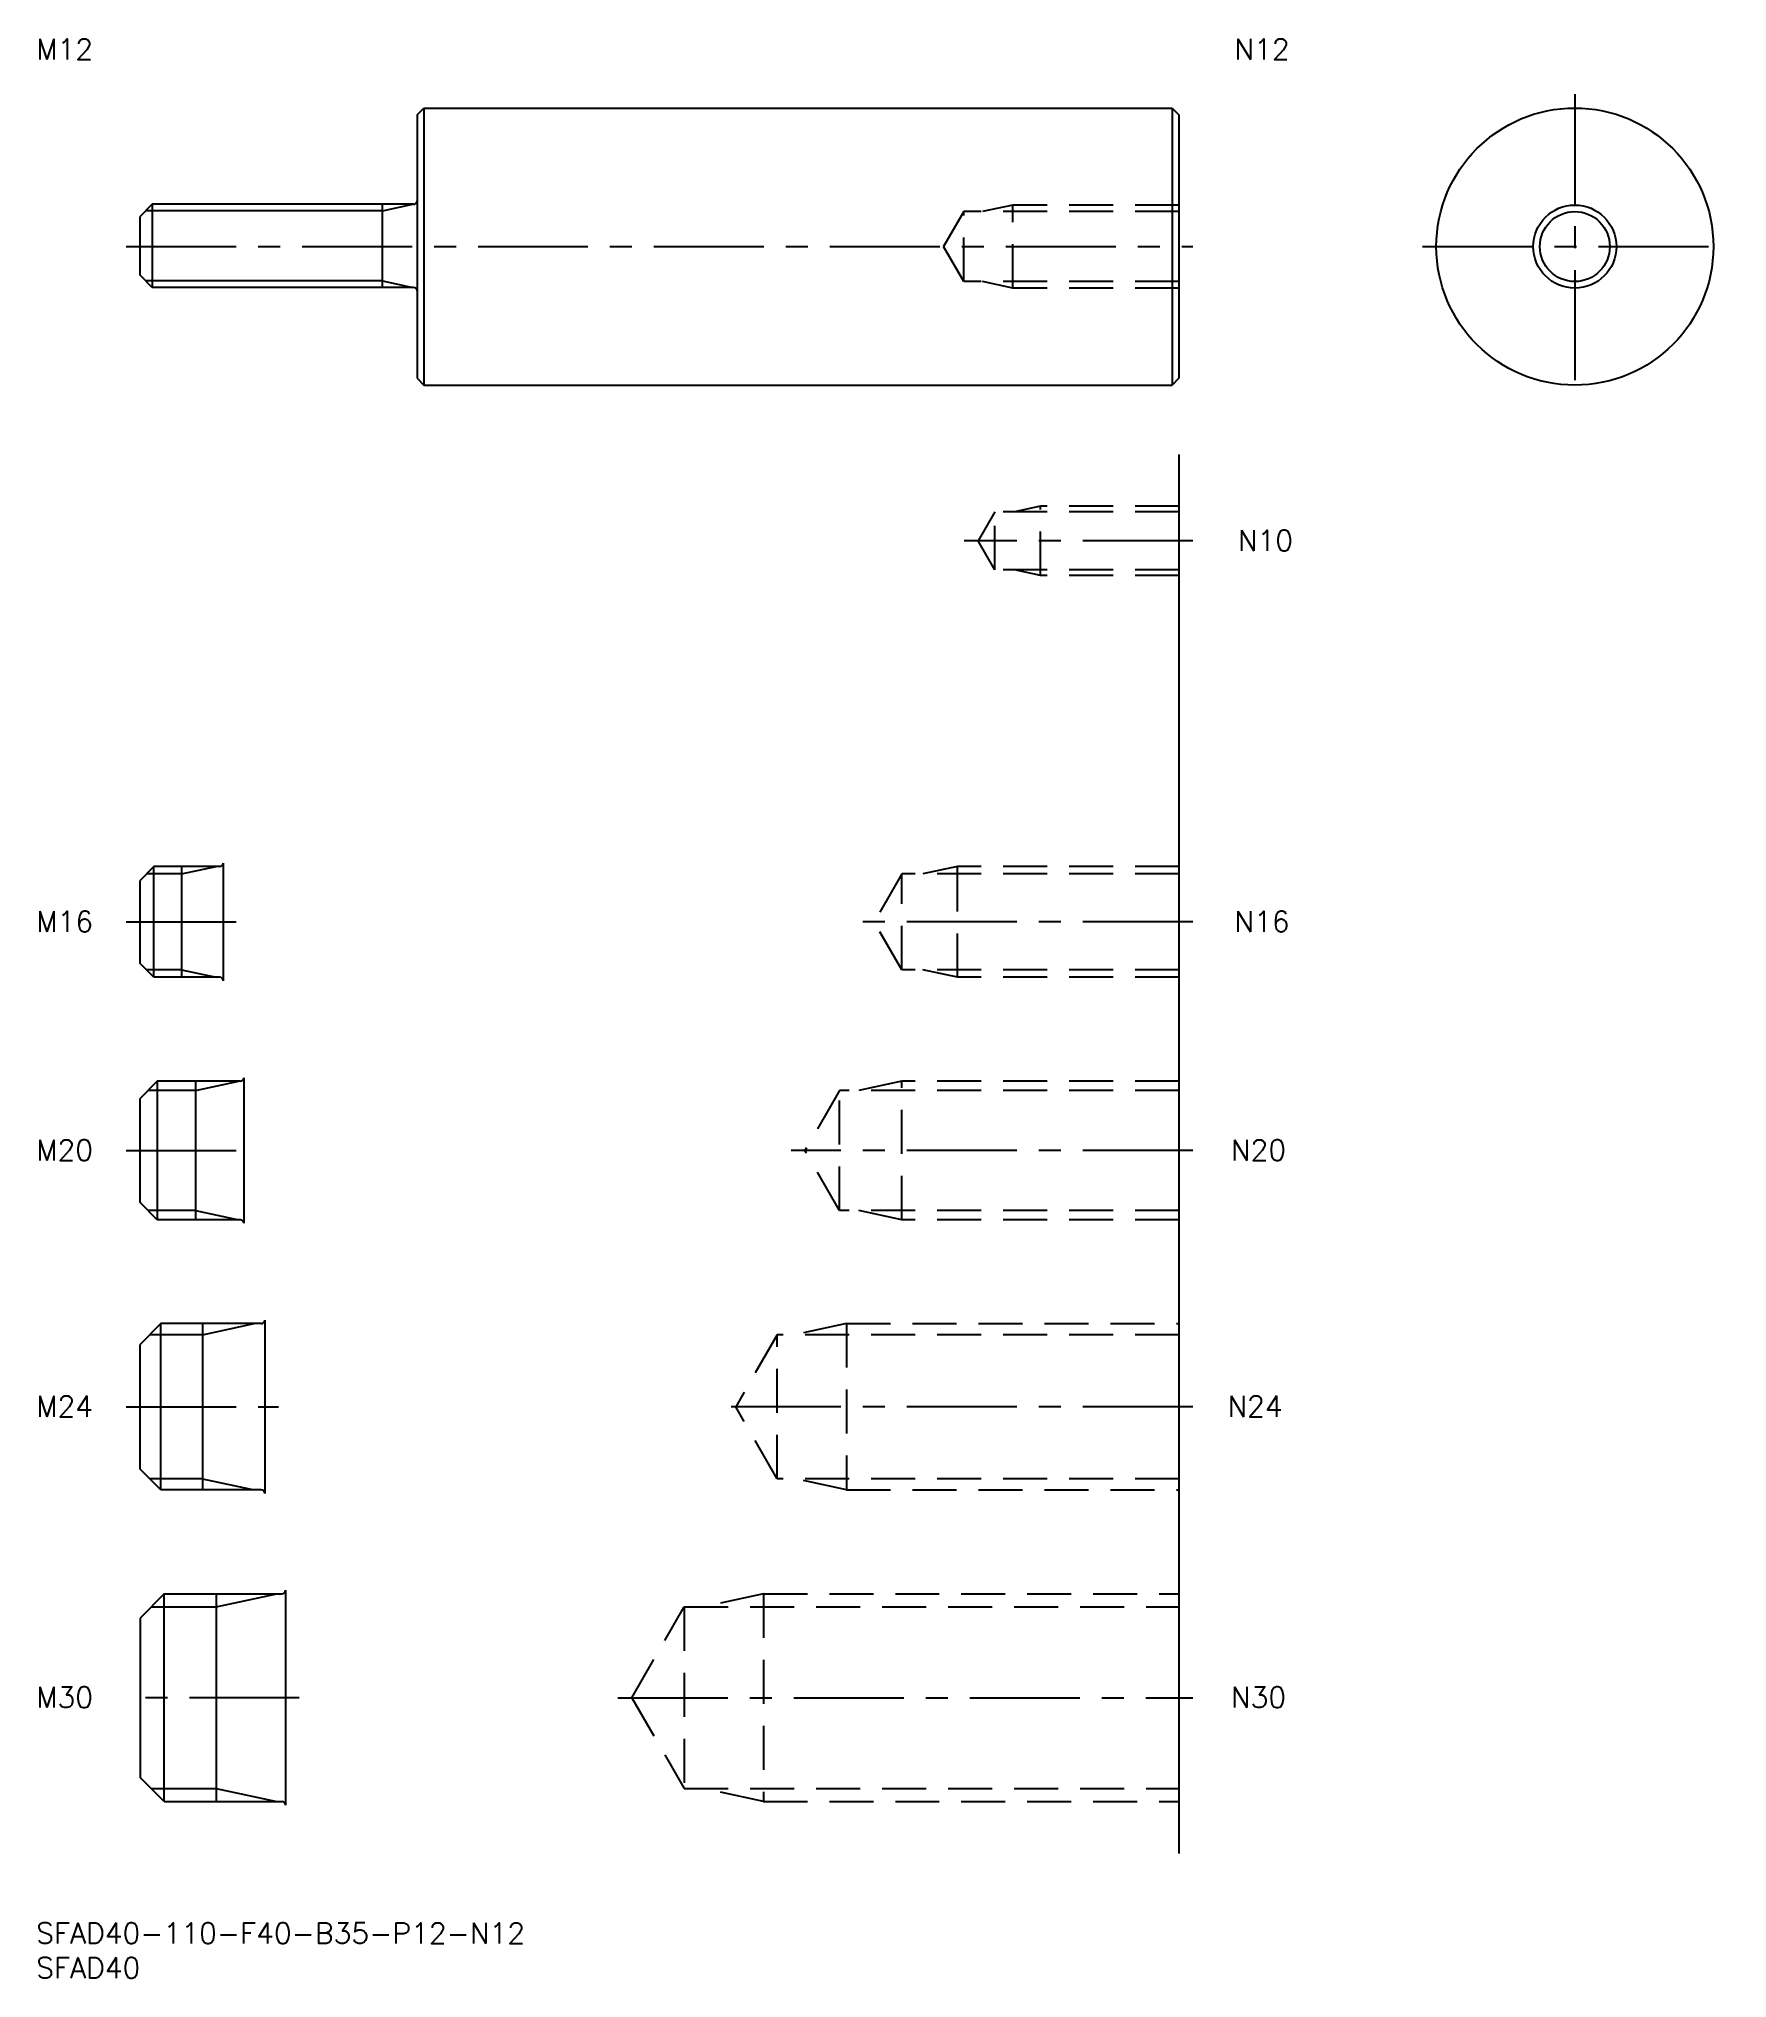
# Model space of a CAD drawing. Extents: x 0 to 244, y -8 to 272.
import ezdxf

# ---------------------------------------------------------------- set-up
doc = ezdxf.new("R2010")
doc.units = 0
doc.header["$LTSCALE"] = 0.5
doc.linetypes.add('CENTER', pattern=[50.8, 31.75, -6.35, 6.35, -6.35])
doc.linetypes.add('DASHED', pattern=[19.05, 12.7, -6.35])
for name, color, linetype in [('MSM_CENTER', 1, 'CENTER'), ('MSM_CONTINUOUS', 7, 'CONTINUOUS'), ('MSM_DASHED', 4, 'DASHED'), ('MSM_NARROW', 5, 'CONTINUOUS'), ('MSM_PART_NUMBER', 7, 'CONTINUOUS')]:
    doc.layers.add(name, color=color, linetype=linetype)
doc.styles.get("Standard").update_dxf_attribs({"font": 'txt.shx', "height": 1, "bigfont": 'bigfont.shx'})

# ---------------------------------------------------------------- blocks, each defined once
blk = doc.blocks.new('*U12')
at = {"layer": 'MSM_PART_NUMBER'}
blk.add_text('SFAD40-110-F40-B35-P12-N12', height=3, dxfattribs=at).set_placement((0, -3))
blk = doc.blocks.new('*U13')
at = {"layer": 'MSM_PART_NUMBER'}
blk.add_text('SFAD40', height=3, dxfattribs=at).set_placement((0, -8))
blk = doc.blocks.new('*U14')
at = {"layer": 'MSM_PART_NUMBER'}
blk.add_text('M30', height=3, dxfattribs=at).set_placement((0, 31.06))
blk = doc.blocks.new('*U15')
at = {"layer": 'MSM_PART_NUMBER'}
blk.add_text('M24', height=3, dxfattribs=at).set_placement((0, 73.06))
blk = doc.blocks.new('*U16')
at = {"layer": 'MSM_PART_NUMBER'}
blk.add_text('M20', height=3, dxfattribs=at).set_placement((0, 110.06))
blk = doc.blocks.new('*U17')
at = {"layer": 'MSM_PART_NUMBER'}
blk.add_text('M16', height=3, dxfattribs=at).set_placement((0, 143.06))
blk = doc.blocks.new('*U18')
at = {"layer": 'MSM_PART_NUMBER'}
blk.add_text('M12', height=3, dxfattribs=at).set_placement((0, 269))
blk = doc.blocks.new('*U19')
at = {"layer": 'MSM_PART_NUMBER'}
blk.add_text('N30', height=3, dxfattribs=at).set_placement((172.5, 31.06))
blk = doc.blocks.new('*U20')
at = {"layer": 'MSM_PART_NUMBER'}
blk.add_text('N24', height=3, dxfattribs=at).set_placement((172, 73.06))
blk = doc.blocks.new('*U21')
at = {"layer": 'MSM_PART_NUMBER'}
blk.add_text('N20', height=3, dxfattribs=at).set_placement((172.5, 110.06))
blk = doc.blocks.new('*U22')
at = {"layer": 'MSM_PART_NUMBER'}
blk.add_text('N16', height=3, dxfattribs=at).set_placement((173, 143.06))
blk = doc.blocks.new('*U23')
at = {"layer": 'MSM_PART_NUMBER'}
blk.add_text('N10', height=3, dxfattribs=at).set_placement((173.5, 198.06))
blk = doc.blocks.new('*U24')
at = {"layer": 'MSM_PART_NUMBER'}
blk.add_text('N12', height=3, rotation=360, dxfattribs=at).set_placement((173, 269))

msp = doc.modelspace()

# ---------------------------------------------------------------- linework, layer by layer
at = {"layer": 'MSM_CENTER'}
for p, q in [((222.15, 264), (222.15, 220)), ((13, 242), (167, 242)), ((200.15, 242), (244.15, 242)), ((167, 199.5), (134, 199.5)), ((13, 144.5), (29, 144.5)), ((167, 144.5), (119, 144.5)), ((13, 111.5), (32, 111.5)), ((167, 111.5), (109, 111.5)), ((13, 74.5), (35, 74.5)), ((167, 74.5), (99, 74.5)), ((38, 32.5), (13, 32.5)), ((84, 32.5), (167, 32.5))]:
    msp.add_line(p, q, dxfattribs=at)
at = {"layer": 'MSM_CONTINUOUS'}
for p, q in [((55, 261), (56, 262)), ((55, 261), (55, 223)), ((56, 262), (164, 262)), ((56, 262), (56, 222)), ((164, 262), (164, 222)), ((164, 262), (165, 261)), ((165, 261), (165, 223)), ((16.75, 248.1), (15, 246.35)), ((54.5, 248.1), (16.75, 248.1)), ((16.75, 248.1), (16.75, 236.1)), ((50, 236.1), (50, 248.1)), ((15, 237.85), (15, 246.35)), ((16.75, 236.1), (15, 237.85)), ((54.5, 236.1), (16.75, 236.1)), ((55, 223), (56, 222)), ((56, 222), (164, 222)), ((165, 223), (164, 222)), ((165, 212), (165, 10)), ((17, 152.5), (15, 150.5)), ((26.5, 152.5), (17, 152.5)), ((17, 136.5), (17, 152.5)), ((21, 152.5), (21, 136.5)), ((27, 153), (27, 136)), ((15, 138.5), (15, 150.5)), ((17, 136.5), (15, 138.5)), ((26.5, 136.5), (17, 136.5)), ((17.5, 121.5), (15, 119)), ((29.5, 121.5), (17.5, 121.5)), ((17.5, 121.5), (17.5, 101.5)), ((23, 121.5), (23, 101.5)), ((30, 122), (30, 101)), ((15, 104), (15, 119)), ((17.5, 101.5), (15, 104)), ((29.5, 101.5), (17.5, 101.5)), ((33, 87), (33, 62)), ((18, 86.5), (15, 83.5)), ((32.5, 86.5), (18, 86.5)), ((18, 62.5), (18, 86.5)), ((24, 86.5), (24, 62.5)), ((15, 65.5), (15, 83.5)), ((18, 62.5), (15, 65.5)), ((32.5, 62.5), (18, 62.5)), ((36, 48), (36, 17)), ((18.5, 47.5), (15, 44)), ((18.5, 47.5), (35.5, 47.5)), ((18.5, 17.5), (18.5, 47.5)), ((26, 47.5), (26, 17.5)), ((15, 44), (15, 21)), ((18.5, 17.5), (15, 21)), ((18.5, 17.5), (35.5, 17.5))]:
    msp.add_line(p, q, dxfattribs=at)
for radius in [20, 5.05]:
    msp.add_circle((222.15, 242), radius, dxfattribs=at)
for centre, start, end in [((54.5, 248.6), 270, 0), ((54.5, 235.6), 0, 90), ((26.5, 153), 270, 0), ((26.5, 136), 0, 90), ((29.5, 122), 270, 0), ((29.5, 101), 0, 90), ((32.5, 87), 270, 0), ((32.5, 62), 0, 90), ((35.5, 48), 270, 0), ((35.5, 17), 0, 90)]:
    msp.add_arc(centre, 0.5, start, end, dxfattribs=at)
at = {"layer": 'MSM_DASHED'}
for p, q in [((133.92, 247.05), (131, 242)), ((133.92, 236.95), (133.92, 247.05)), ((165, 247.05), (133.92, 247.05)), ((141, 248), (136.62, 247.05)), ((141, 236), (141, 248)), ((165, 248), (141, 248)), ((133.92, 236.95), (131, 242)), ((165, 236.95), (133.92, 236.95)), ((141, 236), (136.62, 236.95)), ((165, 236), (141, 236)), ((145, 204.5), (141.25, 203.69)), ((145, 194.5), (145, 204.5)), ((165, 204.5), (145, 204.5)), ((138.42, 203.69), (136, 199.5)), ((138.42, 195.31), (138.42, 203.69)), ((165, 203.69), (138.42, 203.69)), ((138.42, 195.31), (136, 199.5)), ((165, 195.31), (138.42, 195.31)), ((145, 194.5), (141.25, 195.31)), ((165, 194.5), (145, 194.5)), ((124.99, 151.42), (121, 144.5)), ((124.99, 137.58), (124.99, 151.42)), ((165, 151.42), (124.99, 151.42)), ((133, 152.5), (128, 151.42)), ((133, 136.5), (133, 152.5)), ((165, 152.5), (133, 152.5)), ((124.99, 137.58), (121, 144.5)), ((165, 137.58), (124.99, 137.58)), ((133, 136.5), (128, 137.58)), ((165, 136.5), (133, 136.5)), ((125, 121.5), (118.75, 120.15)), ((165, 121.5), (125, 121.5)), ((125, 101.5), (125, 121.5)), ((115.99, 120.15), (111, 111.5)), ((165, 120.15), (115.99, 120.15)), ((115.99, 102.85), (115.99, 120.15)), ((115.99, 102.85), (111, 111.5)), ((165, 102.85), (115.99, 102.85)), ((125, 101.5), (118.75, 102.85)), ((165, 101.5), (125, 101.5)), ((106.99, 84.88), (101, 74.5)), ((106.99, 64.12), (106.99, 84.88)), ((165, 84.88), (106.99, 84.88)), ((117, 86.5), (109.5, 84.88)), ((117, 86.5), (165, 86.5)), ((117, 86.5), (117, 62.5)), ((106.99, 64.12), (101, 74.5)), ((165, 64.12), (106.99, 64.12)), ((117, 62.5), (109.5, 64.12)), ((117, 62.5), (165, 62.5)), ((86, 32.5), (93.57, 45.61)), ((93.57, 45.61), (165, 45.61)), ((93.57, 45.61), (93.57, 19.39)), ((105, 47.5), (96.25, 45.61)), ((105, 47.5), (165, 47.5)), ((105, 47.5), (105, 17.5)), ((86, 32.5), (93.57, 19.39)), ((93.57, 19.39), (165, 19.39)), ((105, 17.5), (96.25, 19.39)), ((105, 17.5), (165, 17.5))]:
    msp.add_line(p, q, dxfattribs=at)
at = {"layer": 'MSM_NARROW'}
for p, q in [((50, 247.16), (15.8, 247.16)), ((50, 247.16), (54.37, 248.1)), ((50, 237.05), (15.8, 237.05)), ((50, 237.05), (54.37, 236.1)), ((21, 151.42), (15.92, 151.42)), ((21, 151.42), (26, 152.5)), ((21, 137.58), (15.92, 137.58)), ((21, 137.58), (26, 136.5)), ((23, 120.15), (29.25, 121.5)), ((23, 120.15), (16.15, 120.15)), ((23, 102.85), (16.15, 102.85)), ((23, 102.85), (29.25, 101.5)), ((24, 84.88), (16.38, 84.88)), ((24, 84.88), (31.5, 86.5)), ((24, 64.12), (16.38, 64.12)), ((24, 64.12), (31.5, 62.5)), ((16.61, 45.61), (26, 45.61)), ((26, 45.61), (34.75, 47.5)), ((16.61, 19.39), (26, 19.39)), ((26, 19.39), (34.75, 17.5))]:
    msp.add_line(p, q, dxfattribs=at)
msp.add_circle((222.15, 242), 6, dxfattribs=at)

# ---------------------------------------------------------------- block references
at = {"layer": 'MSM_CONTINUOUS'}
for name in ['*U18', '*U24', '*U23', '*U17', '*U22', '*U16', '*U21', '*U15', '*U20', '*U14', '*U19', '*U12', '*U13']:
    msp.add_blockref(name, (0, 0), dxfattribs=at)

doc.saveas('drawing.dxf')
